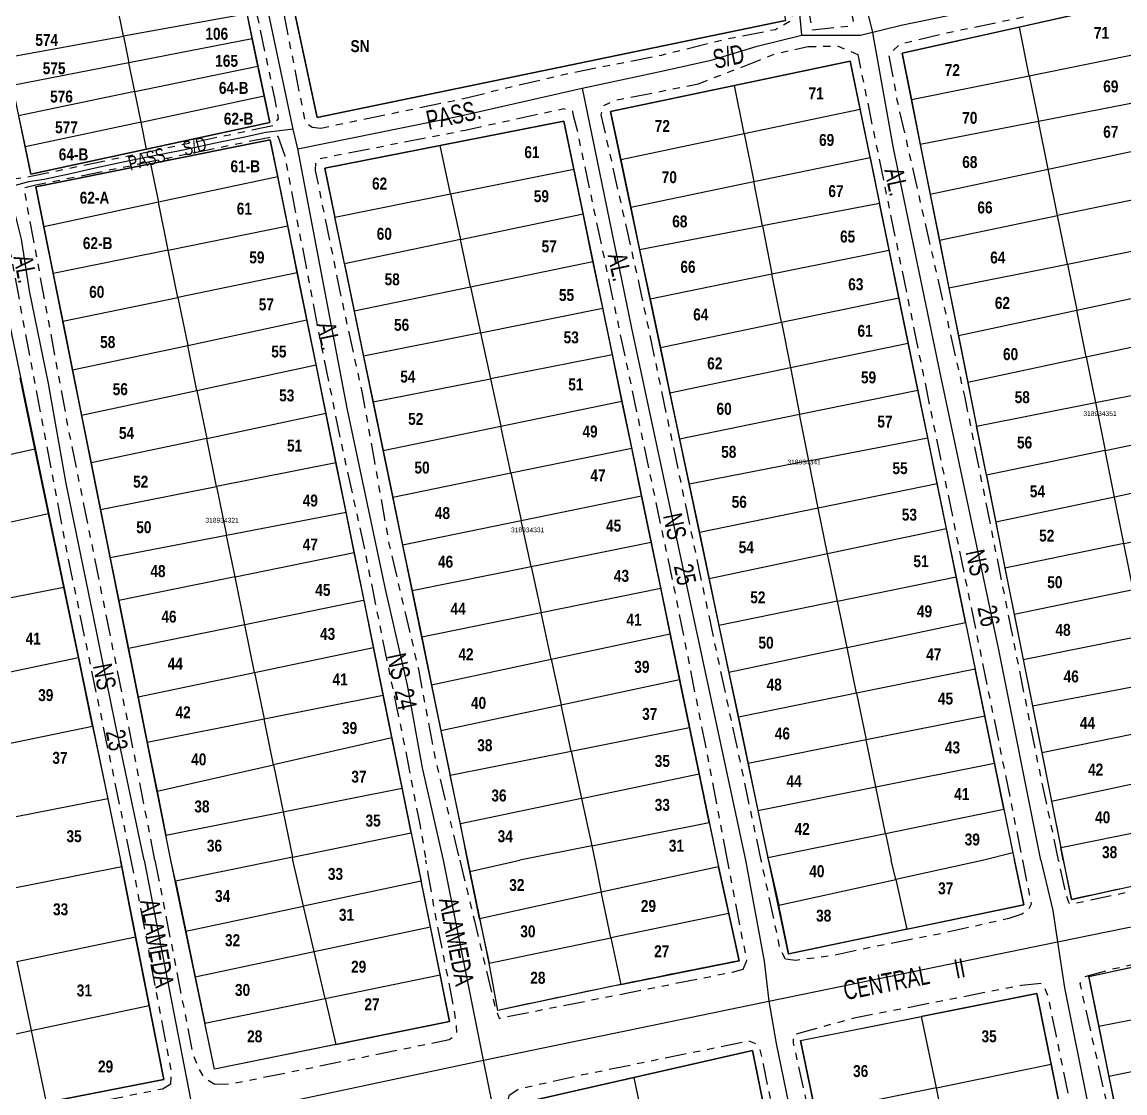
# Model space of a CAD drawing. Extents: x 205316 to 208372, y 4848714 to 4853250.
# Drawn here: x 207074.1 to 207305.5, y 4852518.7 to 4852743.4 of the extents above; entities that cross this region are included whole.
import ezdxf
from ezdxf.enums import TextEntityAlignment as Align

# ---------------------------------------------------------------- set-up
doc = ezdxf.new("R2010")
doc.units = 0
doc.header["$LTSCALE"] = 1.5
doc.header["$MEASUREMENT"] = 0
doc.linetypes.add('TRACO_25', pattern=[8, 3, -1, 1, -1, 1, -1])
for name, color, linetype in [('CD-MALHA-LOTES', 40, 'CONTINUOUS'), ('CD_TXT_QUADRA', 7, 'CONTINUOUS'), ('RU-QUADRAS', 6, 'CONTINUOUS'), ('SV-EIXO-RUA-N-PAV', 6, 'CONTINUOUS'), ('SV-RUA-NAO-PAV-S-GUIA-C-GUIA', 7, 'CONTINUOUS'), ('SV-TXT-RUA-N-PAV-S-GUIA-C-GUIA', 7, 'CONTINUOUS'), ('Th_NmrPort', 7, 'CONTINUOUS')]:
    doc.layers.add(name, color=color, linetype=linetype)
doc.styles.add('ARIAL', font='arial.ttf')
doc.styles.add('ROMANS', font='arial.ttf', dxfattribs={"height": 0.2})
doc.styles.get("Standard").update_dxf_attribs({"font": 'swisscbo.ttf'})

msp = doc.modelspace()

# ---------------------------------------------------------------- linework, layer by layer
at = {"layer": 'CD-MALHA-LOTES', "linetype": 'Continuous'}
for p, q in [((207129.76, 4852752.48), (207136, 4852723.32)), ((207095.4, 4852740.4), (207093.92, 4852747.7)), ((207307.66, 4852747.72), (207283.34, 4852742.3)), ((207121.3, 4852745.09), (207095.4, 4852740.4)), ((207122.4, 4852739.86), (207121.3, 4852745.09)), ((207136, 4852723.32), (207234.24, 4852743.66)), ((207283.34, 4852742.3), (207258.73, 4852736.82)), ((207285.4, 4852732.09), (207283.34, 4852742.3)), ((207070.87, 4852735.95), (207095.4, 4852740.4)), ((207095.4, 4852740.4), (207096.54, 4852734.81)), ((207122.4, 4852739.86), (207096.54, 4852734.81)), ((207123.6, 4852734.13), (207122.4, 4852739.86)), ((207258.73, 4852736.82), (207260.67, 4852727.1)), ((207285.4, 4852732.09), (207309.81, 4852737.01)), ((207096.54, 4852734.81), (207072.09, 4852730.03)), ((207097.77, 4852728.77), (207096.54, 4852734.81)), ((207097.77, 4852728.77), (207123.6, 4852734.13)), ((207124.92, 4852727.9), (207123.6, 4852734.13)), ((207247.86, 4852735.13), (207223.6, 4852730.04)), ((207249.92, 4852725.1), (207247.86, 4852735.13)), ((207260.67, 4852727.1), (207285.4, 4852732.09)), ((207285.4, 4852732.09), (207287.33, 4852722.57)), ((207223.6, 4852730.04), (207197.57, 4852724.57)), ((207225.59, 4852719.98), (207223.6, 4852730.04)), ((207097.77, 4852728.77), (207073.39, 4852723.71)), ((207099.07, 4852722.37), (207097.77, 4852728.77)), ((207099.07, 4852722.37), (207124.92, 4852727.9)), ((207126.1, 4852722.26), (207124.92, 4852727.9)), ((207260.67, 4852727.1), (207262.54, 4852717.72)), ((207287.33, 4852722.57), (207311.76, 4852727.35)), ((207197.57, 4852724.57), (207199.69, 4852714.53)), ((207225.59, 4852719.98), (207249.92, 4852725.1)), ((207252.01, 4852714.92), (207249.92, 4852725.1)), ((207073.39, 4852723.71), (207074.74, 4852717.17)), ((207099.07, 4852722.37), (207074.74, 4852717.17)), ((207100.23, 4852716.69), (207099.07, 4852722.37)), ((207100.23, 4852716.69), (207126.1, 4852722.26)), ((207187.78, 4852722.55), (207161.79, 4852717.45)), ((207189.87, 4852712.47), (207187.78, 4852722.55)), ((207262.54, 4852717.72), (207287.33, 4852722.57)), ((207289.37, 4852712.48), (207287.33, 4852722.57)), ((207199.69, 4852714.53), (207225.59, 4852719.98)), ((207225.59, 4852719.98), (207227.59, 4852709.87)), ((207126.17, 4852718.64), (207101.05, 4852713.62)), ((207127.75, 4852710.89), (207126.17, 4852718.64)), ((207161.79, 4852717.45), (207137.59, 4852712.71)), ((207163.99, 4852707.3), (207161.79, 4852717.45)), ((207262.54, 4852717.72), (207264.64, 4852707.23)), ((207289.37, 4852712.48), (207313.71, 4852717.66)), ((207074.74, 4852717.17), (207075.92, 4852711.46)), ((207075.92, 4852711.46), (207100.23, 4852716.69)), ((207101.05, 4852713.62), (207076.96, 4852708.81)), ((207101.05, 4852713.62), (207102.7, 4852705.55)), ((207199.69, 4852714.53), (207201.79, 4852704.54)), ((207227.59, 4852709.87), (207252.01, 4852714.92)), ((207252.01, 4852714.92), (207253.99, 4852705.28)), ((207127.75, 4852710.89), (207102.7, 4852705.55)), ((207129.85, 4852700.57), (207127.75, 4852710.89)), ((207137.59, 4852712.71), (207139.71, 4852702.44)), ((207163.99, 4852707.3), (207189.87, 4852712.47)), ((207191.81, 4852703.11), (207189.87, 4852712.47)), ((207264.64, 4852707.23), (207289.37, 4852712.48)), ((207291.34, 4852702.75), (207289.37, 4852712.48)), ((207076.96, 4852708.81), (207078.65, 4852700.42)), ((207201.79, 4852704.54), (207227.59, 4852709.87)), ((207229.42, 4852700.57), (207227.59, 4852709.87)), ((207139.71, 4852702.44), (207163.99, 4852707.3)), ((207163.99, 4852707.3), (207166.06, 4852697.72)), ((207264.64, 4852707.23), (207266.56, 4852697.61)), ((207315.69, 4852707.8), (207291.34, 4852702.75)), ((207102.7, 4852705.55), (207078.65, 4852700.42)), ((207104.76, 4852695.5), (207102.7, 4852705.55)), ((207201.79, 4852704.54), (207203.67, 4852695.63)), ((207253.99, 4852705.28), (207229.42, 4852700.57)), ((207255.99, 4852695.51), (207253.99, 4852705.28)), ((207141.75, 4852692.62), (207139.71, 4852702.44)), ((207166.06, 4852697.72), (207191.81, 4852703.11)), ((207193.88, 4852693.1), (207191.81, 4852703.11)), ((207266.56, 4852697.61), (207291.34, 4852702.75)), ((207293.4, 4852692.57), (207291.34, 4852702.75)), ((207078.65, 4852700.42), (207080.61, 4852690.63)), ((207104.76, 4852695.5), (207129.85, 4852700.57)), ((207131.85, 4852690.73), (207129.85, 4852700.57)), ((207203.67, 4852695.63), (207229.42, 4852700.57)), ((207229.42, 4852700.57), (207231.41, 4852690.5)), ((207166.06, 4852697.72), (207141.75, 4852692.62)), ((207168.21, 4852687.79), (207166.06, 4852697.72)), ((207266.56, 4852697.61), (207268.56, 4852687.59)), ((207293.4, 4852692.57), (207317.77, 4852697.46)), ((207104.76, 4852695.5), (207080.61, 4852690.63)), ((207106.79, 4852685.56), (207104.76, 4852695.5)), ((207203.67, 4852695.63), (207205.85, 4852685.28)), ((207231.41, 4852690.5), (207255.99, 4852695.51)), ((207258.05, 4852685.51), (207255.99, 4852695.51)), ((207141.75, 4852692.62), (207143.79, 4852682.74)), ((207168.21, 4852687.79), (207193.88, 4852693.1)), ((207195.91, 4852683.34), (207193.88, 4852693.1)), ((207268.56, 4852687.59), (207293.4, 4852692.57)), ((207293.4, 4852692.57), (207295.35, 4852682.9)), ((207080.61, 4852690.63), (207082.63, 4852680.58)), ((207131.85, 4852690.73), (207106.79, 4852685.56)), ((207133.86, 4852680.85), (207131.85, 4852690.73)), ((207205.85, 4852685.28), (207231.41, 4852690.5)), ((207233.42, 4852680.37), (207231.41, 4852690.5)), ((207143.79, 4852682.74), (207168.21, 4852687.79)), ((207168.21, 4852687.79), (207170.3, 4852678.17)), ((207268.56, 4852687.59), (207270.55, 4852677.62)), ((207295.35, 4852682.9), (207319.66, 4852688.08)), ((207082.63, 4852680.58), (207106.79, 4852685.56)), ((207106.79, 4852685.56), (207108.85, 4852675.51)), ((207205.85, 4852685.28), (207208.01, 4852675.08)), ((207233.42, 4852680.37), (207258.05, 4852685.51)), ((207260, 4852676), (207258.05, 4852685.51)), ((207143.79, 4852682.74), (207145.76, 4852673.22)), ((207170.3, 4852678.17), (207195.91, 4852683.34)), ((207197.94, 4852673.51), (207195.91, 4852683.34)), ((207270.55, 4852677.62), (207295.35, 4852682.9)), ((207297.34, 4852673.1), (207295.35, 4852682.9)), ((207082.63, 4852680.58), (207084.69, 4852670.36)), ((207108.85, 4852675.51), (207133.86, 4852680.85)), ((207135.78, 4852671.41), (207133.86, 4852680.85)), ((207208.01, 4852675.08), (207233.42, 4852680.37)), ((207233.42, 4852680.37), (207235.3, 4852670.85)), ((207170.3, 4852678.17), (207145.76, 4852673.22)), ((207170.3, 4852678.17), (207172.39, 4852668.51)), ((207297.34, 4852673.1), (207321.63, 4852678.31)), ((207235.3, 4852670.85), (207260, 4852676)), ((207262.02, 4852666.15), (207260, 4852676)), ((207270.55, 4852677.62), (207272.52, 4852667.78)), ((207084.69, 4852670.36), (207108.85, 4852675.51)), ((207110.78, 4852666.07), (207108.85, 4852675.51)), ((207197.94, 4852673.51), (207172.39, 4852668.51)), ((207199.96, 4852663.81), (207197.94, 4852673.51)), ((207208.01, 4852675.08), (207210.01, 4852665.57)), ((207110.78, 4852666.07), (207135.78, 4852671.41)), ((207137.83, 4852661.32), (207135.78, 4852671.41)), ((207145.76, 4852673.22), (207147.73, 4852663.69)), ((207272.52, 4852667.78), (207297.34, 4852673.1)), ((207297.34, 4852673.1), (207299.27, 4852663.53)), ((207084.69, 4852670.36), (207086.59, 4852660.89)), ((207210.01, 4852665.57), (207235.3, 4852670.85)), ((207235.3, 4852670.85), (207237.23, 4852661.06)), ((207076.82, 4852653.79), (207073.71, 4852668.74)), ((207147.73, 4852663.69), (207172.39, 4852668.51)), ((207172.39, 4852668.51), (207174.54, 4852658.56)), ((207272.52, 4852667.78), (207274.35, 4852658.58)), ((207299.27, 4852663.53), (207323.63, 4852668.37)), ((207086.59, 4852660.89), (207110.78, 4852666.07)), ((207110.78, 4852666.07), (207112.84, 4852656)), ((207210.01, 4852665.57), (207212.05, 4852655.88)), ((207237.23, 4852661.06), (207262.02, 4852666.15)), ((207264.09, 4852656.1), (207262.02, 4852666.15)), ((207147.73, 4852663.69), (207149.85, 4852653.45)), ((207174.54, 4852658.56), (207199.96, 4852663.81)), ((207202, 4852653.97), (207199.96, 4852663.81)), ((207274.35, 4852658.58), (207299.27, 4852663.53)), ((207299.27, 4852663.53), (207301.31, 4852653.45)), ((207086.59, 4852660.89), (207088.6, 4852650.85)), ((207112.84, 4852656), (207137.83, 4852661.32)), ((207139.95, 4852650.9), (207137.83, 4852661.32)), ((207212.05, 4852655.88), (207237.23, 4852661.06)), ((207239.17, 4852651.27), (207237.23, 4852661.06)), ((207149.85, 4852653.45), (207174.54, 4852658.56)), ((207176.66, 4852648.77), (207174.54, 4852658.56)), ((207276.41, 4852648.27), (207274.35, 4852658.58)), ((207301.31, 4852653.45), (207325.61, 4852658.51)), ((207112.84, 4852656), (207088.6, 4852650.85)), ((207114.9, 4852645.93), (207112.84, 4852656)), ((207212.05, 4852655.88), (207214.05, 4852646.4)), ((207239.17, 4852651.27), (207264.09, 4852656.1)), ((207266.07, 4852646.46), (207264.09, 4852656.1)), ((207052.89, 4852648.62), (207076.82, 4852653.79)), ((207079.65, 4852640.18), (207076.82, 4852653.79)), ((207149.85, 4852653.45), (207151.87, 4852643.67)), ((207176.66, 4852648.77), (207202, 4852653.97)), ((207204.08, 4852643.93), (207202, 4852653.97)), ((207301.31, 4852653.45), (207276.41, 4852648.27)), ((207303.29, 4852643.69), (207301.31, 4852653.45)), ((207088.6, 4852650.85), (207090.56, 4852641.1)), ((207139.95, 4852650.9), (207114.9, 4852645.93)), ((207142.08, 4852640.48), (207139.95, 4852650.9)), ((207239.17, 4852651.27), (207214.05, 4852646.4)), ((207241.12, 4852641.36), (207239.17, 4852651.27)), ((207151.87, 4852643.67), (207176.66, 4852648.77)), ((207176.66, 4852648.77), (207178.83, 4852638.75)), ((207276.41, 4852648.27), (207278.38, 4852638.41)), ((207327.56, 4852648.83), (207303.29, 4852643.69)), ((207090.56, 4852641.1), (207114.9, 4852645.93)), ((207114.9, 4852645.93), (207117, 4852635.64)), ((207214.05, 4852646.4), (207216.19, 4852636.28)), ((207266.07, 4852646.46), (207241.12, 4852641.36)), ((207268.01, 4852637), (207266.07, 4852646.46)), ((207151.87, 4852643.67), (207153.94, 4852633.64)), ((207178.83, 4852638.75), (207204.08, 4852643.93)), ((207206.09, 4852634.23), (207204.08, 4852643.93)), ((207303.29, 4852643.69), (207278.38, 4852638.41)), ((207305.26, 4852633.93), (207303.29, 4852643.69)), ((207090.56, 4852641.1), (207092.61, 4852630.94)), ((207241.12, 4852641.36), (207216.19, 4852636.28)), ((207243.11, 4852631.77), (207241.12, 4852641.36)), ((207079.65, 4852640.18), (207055.55, 4852634.88)), ((207082.86, 4852624.73), (207079.65, 4852640.18)), ((207142.08, 4852640.48), (207117, 4852635.64)), ((207143.78, 4852632.08), (207142.08, 4852640.48)), ((207153.94, 4852633.64), (207178.83, 4852638.75)), ((207180.91, 4852629.13), (207178.83, 4852638.75)), ((207305.26, 4852633.93), (207329.54, 4852638.97)), ((207268.01, 4852637), (207243.11, 4852631.77)), ((207270.07, 4852626.94), (207268.01, 4852637)), ((207278.38, 4852638.41), (207280.31, 4852628.76)), ((207117, 4852635.64), (207092.61, 4852630.94)), ((207118.78, 4852626.96), (207117, 4852635.64)), ((207180.91, 4852629.13), (207206.09, 4852634.23)), ((207208.08, 4852624.6), (207206.09, 4852634.23)), ((207216.19, 4852636.28), (207218.24, 4852626.55)), ((207118.78, 4852626.96), (207143.78, 4852632.08)), ((207145.84, 4852621.97), (207143.78, 4852632.08)), ((207153.94, 4852633.64), (207155.92, 4852624.07)), ((207243.11, 4852631.77), (207218.24, 4852626.55)), ((207245.17, 4852621.82), (207243.11, 4852631.77)), ((207305.26, 4852633.93), (207280.31, 4852628.76)), ((207307.21, 4852624.32), (207305.26, 4852633.93)), ((207092.61, 4852630.94), (207094.41, 4852621.97)), ((207155.92, 4852624.07), (207180.91, 4852629.13)), ((207180.91, 4852629.13), (207183.01, 4852619.47)), ((207280.31, 4852628.76), (207282.23, 4852619.13)), ((207118.78, 4852626.96), (207094.41, 4852621.97)), ((207120.84, 4852616.87), (207118.78, 4852626.96)), ((207218.24, 4852626.55), (207220.31, 4852616.71)), ((207245.17, 4852621.82), (207270.07, 4852626.94)), ((207272.03, 4852617.4), (207270.07, 4852626.94)), ((207082.86, 4852624.73), (207058.45, 4852619.93)), ((207085.92, 4852609.99), (207082.86, 4852624.73)), ((207155.92, 4852624.07), (207157.94, 4852614.34)), ((207183.01, 4852619.47), (207208.08, 4852624.6)), ((207210.07, 4852615.01), (207208.08, 4852624.6)), ((207282.23, 4852619.13), (207307.21, 4852624.32)), ((207094.41, 4852621.97), (207096.43, 4852611.88)), ((207145.75, 4852621.95), (207120.84, 4852616.87)), ((207145.75, 4852621.95), (207145.84, 4852621.97)), ((207147.84, 4852612.13), (207145.84, 4852621.97)), ((207245.17, 4852621.82), (207220.31, 4852616.71)), ((207247.18, 4852612.13), (207245.17, 4852621.82)), ((207157.94, 4852614.34), (207183.01, 4852619.47)), ((207185.13, 4852609.67), (207183.01, 4852619.47)), ((207282.23, 4852619.13), (207284.14, 4852609.59)), ((207120.84, 4852616.87), (207096.43, 4852611.88)), ((207122.88, 4852606.89), (207120.84, 4852616.87)), ((207220.31, 4852616.71), (207222.39, 4852606.87)), ((207247.18, 4852612.13), (207272.03, 4852617.4)), ((207272.03, 4852617.4), (207274.05, 4852607.56)), ((207157.94, 4852614.34), (207160.01, 4852604.3)), ((207185.13, 4852609.67), (207210.07, 4852615.01)), ((207212.05, 4852605.44), (207210.07, 4852615.01)), ((207284.14, 4852609.59), (207309.17, 4852614.63)), ((207096.43, 4852611.88), (207098.47, 4852601.77)), ((207122.88, 4852606.89), (207147.84, 4852612.13)), ((207149.88, 4852602.12), (207147.84, 4852612.13)), ((207247.18, 4852612.13), (207222.39, 4852606.87)), ((207249.17, 4852602.51), (207247.18, 4852612.13)), ((207061.36, 4852604.91), (207085.92, 4852609.99)), ((207088.91, 4852595.64), (207085.92, 4852609.99)), ((207160.01, 4852604.3), (207185.13, 4852609.67)), ((207185.13, 4852609.67), (207187.19, 4852600.12)), ((207284.14, 4852609.59), (207286.07, 4852599.91)), ((207098.47, 4852601.77), (207122.88, 4852606.89)), ((207122.88, 4852606.89), (207124.88, 4852597.12)), ((207222.39, 4852606.87), (207224.37, 4852597.47)), ((207274.05, 4852607.56), (207249.17, 4852602.51)), ((207276.08, 4852597.68), (207274.05, 4852607.56)), ((207160.01, 4852604.3), (207161.99, 4852594.73)), ((207187.19, 4852600.12), (207212.05, 4852605.44)), ((207214.16, 4852595.31), (207212.05, 4852605.44)), ((207286.07, 4852599.91), (207311.18, 4852604.69)), ((207098.47, 4852601.77), (207100.38, 4852592.23)), ((207124.88, 4852597.12), (207149.88, 4852602.12)), ((207151.7, 4852593.19), (207149.88, 4852602.12)), ((207249.17, 4852602.51), (207224.37, 4852597.47)), ((207249.17, 4852602.51), (207251.2, 4852592.72)), ((207161.99, 4852594.73), (207187.19, 4852600.12)), ((207189.28, 4852590.38), (207187.19, 4852600.12)), ((207286.07, 4852599.91), (207288.04, 4852590.06)), ((207100.38, 4852592.23), (207124.88, 4852597.12)), ((207126.84, 4852587.52), (207124.88, 4852597.12)), ((207224.37, 4852597.47), (207226.41, 4852587.78)), ((207276.08, 4852597.68), (207251.2, 4852592.72)), ((207278.1, 4852587.85), (207276.08, 4852597.68)), ((207064.15, 4852590.53), (207088.91, 4852595.64)), ((207088.91, 4852595.64), (207092.09, 4852580.37)), ((207189.28, 4852590.38), (207214.16, 4852595.31)), ((207216.16, 4852585.62), (207214.16, 4852595.31)), ((207288.04, 4852590.06), (207313.1, 4852595.18)), ((207151.7, 4852593.19), (207126.84, 4852587.52)), ((207153.85, 4852582.61), (207151.7, 4852593.19)), ((207161.99, 4852594.73), (207163.93, 4852585.34)), ((207251.2, 4852592.72), (207226.41, 4852587.78)), ((207253.24, 4852582.89), (207251.2, 4852592.72)), ((207100.38, 4852592.23), (207102.45, 4852581.95)), ((207163.93, 4852585.34), (207189.28, 4852590.38)), ((207189.28, 4852590.38), (207191.45, 4852580.46)), ((207253.24, 4852582.89), (207278.1, 4852587.85)), ((207280.09, 4852578.19), (207278.1, 4852587.85)), ((207288.04, 4852590.06), (207290.07, 4852579.88)), ((207102.45, 4852581.95), (207126.84, 4852587.52)), ((207126.84, 4852587.52), (207128.87, 4852577.64)), ((207191.45, 4852580.46), (207216.16, 4852585.62)), ((207218.28, 4852575.41), (207216.16, 4852585.62)), ((207226.41, 4852587.78), (207228.49, 4852577.95)), ((207166.1, 4852575.15), (207163.93, 4852585.34)), ((207290.07, 4852579.88), (207315.12, 4852585.21)), ((207102.45, 4852581.95), (207104.3, 4852572.75)), ((207128.87, 4852577.64), (207153.85, 4852582.61)), ((207155.76, 4852573.25), (207153.85, 4852582.61)), ((207228.49, 4852577.95), (207253.24, 4852582.89)), ((207255.26, 4852573.11), (207253.24, 4852582.89)), ((207092.09, 4852580.37), (207067.07, 4852575.45)), ((207092.09, 4852580.37), (207094.76, 4852567.51)), ((207191.45, 4852580.46), (207166.1, 4852575.15)), ((207191.45, 4852580.46), (207193.61, 4852570.5)), ((207290.07, 4852579.88), (207292.02, 4852570.13)), ((207104.3, 4852572.75), (207128.87, 4852577.64)), ((207128.87, 4852577.64), (207130.81, 4852568.12)), ((207228.49, 4852577.95), (207230.57, 4852568.07)), ((207255.26, 4852573.11), (207280.09, 4852578.19)), ((207280.09, 4852578.19), (207281.93, 4852569.01)), ((207167.55, 4852567.47), (207166.1, 4852575.15)), ((207193.61, 4852570.5), (207218.28, 4852575.41)), ((207218.28, 4852575.41), (207219.93, 4852567.45)), ((207292.02, 4852570.13), (207317.13, 4852575.28)), ((207105.35, 4852567.5), (207104.3, 4852572.75)), ((207130.81, 4852568.12), (207155.76, 4852573.25)), ((207155.76, 4852573.25), (207156.93, 4852567.5)), ((207230.57, 4852568.07), (207255.26, 4852573.11)), ((207255.26, 4852573.11), (207256.43, 4852567.5)), ((207193.61, 4852570.5), (207178.56, 4852567.5)), ((207193.61, 4852570.5), (207194.26, 4852567.5)), ((207292.54, 4852567.5), (207292.02, 4852570.13)), ((207095.04, 4852566.1), (207094.76, 4852567.51)), ((207106.27, 4852563.08), (207105.35, 4852567.5)), ((207127.82, 4852567.5), (207106.27, 4852563.08)), ((207130.81, 4852568.12), (207127.82, 4852567.5)), ((207130.91, 4852567.53), (207130.81, 4852568.12)), ((207133.17, 4852557.85), (207130.91, 4852567.53)), ((207156.93, 4852567.5), (207157.82, 4852563.1)), ((207168.05, 4852565.13), (207167.55, 4852567.47)), ((207168.05, 4852565.13), (207178.56, 4852567.5)), ((207194.26, 4852567.5), (207195.59, 4852560.75)), ((207219.93, 4852567.45), (207220.23, 4852566.09)), ((207230.69, 4852567.5), (207230.57, 4852568.07)), ((207230.69, 4852567.5), (207232.84, 4852558.09)), ((207257.39, 4852563.45), (207256.43, 4852567.5)), ((207275.89, 4852567.5), (207257.39, 4852563.45)), ((207281.93, 4852569.01), (207275.89, 4852567.5)), ((207281.93, 4852569.01), (207282.28, 4852567.5)), ((207284.28, 4852558.14), (207282.28, 4852567.5)), ((207292.54, 4852567.5), (207294.27, 4852559.26)), ((207095.04, 4852566.1), (207070.03, 4852561.11)), ((207097.92, 4852551.43), (207095.04, 4852566.1)), ((207170.06, 4852555.21), (207168.05, 4852565.13)), ((207220.23, 4852566.09), (207195.59, 4852560.75)), ((207222.36, 4852556.33), (207220.23, 4852566.09)), ((207294.27, 4852559.26), (207319.28, 4852564.77)), ((207106.27, 4852563.08), (207108.46, 4852552.57)), ((207157.82, 4852563.1), (207133.17, 4852557.85)), ((207159.76, 4852553.51), (207157.82, 4852563.1)), ((207232.84, 4852558.09), (207257.39, 4852563.45)), ((207257.39, 4852563.45), (207259.74, 4852553)), ((207195.59, 4852560.75), (207170.06, 4852555.21)), ((207195.63, 4852560.54), (207195.59, 4852560.75)), ((207197.64, 4852551.18), (207195.63, 4852560.54)), ((207108.46, 4852552.57), (207133.17, 4852557.85)), ((207135.39, 4852548.32), (207133.17, 4852557.85)), ((207234.94, 4852547.81), (207232.84, 4852558.09)), ((207259.74, 4852553), (207284.28, 4852558.14)), ((207222.36, 4852556.33), (207197.64, 4852551.18)), ((207224.53, 4852546.39), (207222.36, 4852556.33)), ((207135.39, 4852548.32), (207159.76, 4852553.51)), ((207161.8, 4852543.42), (207159.76, 4852553.51)), ((207170.06, 4852555.21), (207172.07, 4852545.86)), ((207072.98, 4852546.25), (207097.92, 4852551.43)), ((207100.76, 4852536.99), (207097.92, 4852551.43)), ((207108.46, 4852552.57), (207110.45, 4852543)), ((207172.07, 4852545.86), (207197.64, 4852551.18)), ((207197.64, 4852551.18), (207199.72, 4852541.4)), ((207259.74, 4852553), (207234.94, 4852547.81)), ((207072.98, 4852546.25), (207076.01, 4852531.73)), ((207110.45, 4852543), (207135.39, 4852548.32)), ((207137.69, 4852538.46), (207135.39, 4852548.32)), ((207199.72, 4852541.4), (207224.53, 4852546.39)), ((207322.4, 4852548.36), (207297.89, 4852543.04)), ((207173.94, 4852535.98), (207172.07, 4852545.86)), ((207110.45, 4852543), (207112.48, 4852533.27)), ((207137.69, 4852538.46), (207161.8, 4852543.42)), ((207163.77, 4852533.65), (207161.8, 4852543.42)), ((207297.89, 4852543.04), (207300.01, 4852532.58)), ((207199.72, 4852541.4), (207173.94, 4852535.98)), ((207286.99, 4852539.55), (207262.81, 4852534.71)), ((207290.01, 4852524.66), (207286.99, 4852539.55)), ((207076.01, 4852531.73), (207100.76, 4852536.99)), ((207103.82, 4852521.45), (207100.76, 4852536.99)), ((207112.48, 4852533.27), (207137.69, 4852538.46)), ((207137.69, 4852538.46), (207139.93, 4852528.81)), ((207324.56, 4852537.52), (207300.01, 4852532.58)), ((207237.42, 4852529.64), (207262.81, 4852534.71)), ((207265.92, 4852519.72), (207262.81, 4852534.71)), ((207114.48, 4852523.64), (207112.48, 4852533.27)), ((207139.93, 4852528.81), (207163.77, 4852533.65)), ((207300.01, 4852532.58), (207302.13, 4852522.08)), ((207051.79, 4852526.59), (207076.01, 4852531.73)), ((207076.01, 4852531.73), (207079.15, 4852516.62)), ((207139.93, 4852528.81), (207114.48, 4852523.64)), ((207237.42, 4852529.64), (207240.56, 4852514.53)), ((207227.37, 4852527.56), (207202.44, 4852521.91)), ((207230.31, 4852513.03), (207227.37, 4852527.56)), ((207326.61, 4852527.22), (207302.13, 4852522.08)), ((207265.92, 4852519.72), (207290.01, 4852524.66)), ((207291.88, 4852515.38), (207290.01, 4852524.66)), ((207079.15, 4852516.62), (207103.82, 4852521.45)), ((207202.44, 4852521.91), (207178.44, 4852516.47)), ((207202.44, 4852521.91), (207205.5, 4852507.18)), ((207302.13, 4852522.08), (207304.09, 4852512.43)), ((207265.92, 4852519.72), (207240.56, 4852514.53)), ((207267.93, 4852510.05), (207265.92, 4852519.72))]:
    msp.add_line(p, q, dxfattribs=at)
at = {"layer": 'RU-QUADRAS', "linetype": 'Continuous'}
for points in [[(207031.26, 4852928.14), (207080.58, 4852938.48), (207126.1, 4852722.26), (207075.92, 4852711.46)], [(207129.76, 4852752.48), (207228.78, 4852772.68), (207234.24, 4852743.66), (207136, 4852723.32)], [(207197.57, 4852724.57), (207247.86, 4852735.13), (207281.93, 4852569.01), (207284.28, 4852558.14), (207234.92, 4852547.8)], [(207076.96, 4852708.81), (207126.17, 4852718.64), (207163.77, 4852533.65), (207114.48, 4852523.64), (207105.35, 4852567.5)], [(207018.18, 4852689.65), (207067.31, 4852699.53), (207094.76, 4852567.51), (207103.82, 4852521.45), (207054.78, 4852511.86), (207045.77, 4852556.26), (207043.72, 4852567.4)], [(207297.88, 4852543.07), (207347.72, 4852553.82), (207382.46, 4852375.52), (207334.21, 4852363.51)], [(207237.42, 4852529.64), (207286.99, 4852539.55), (207331.25, 4852320.8), (207283.07, 4852309.84)]]:
    msp.add_lwpolyline(points, close=True, dxfattribs=at)
for points in [[(207258.73, 4852736.82), (207307.66, 4852747.72), (207343.34, 4852570.41, -0.006704), (207294.27, 4852559.26)], [(207137.59, 4852712.71), (207187.78, 4852722.55), (207219.93, 4852567.45), (207224.53, 4852546.39, 0.004215), (207173.94, 4852535.98), (207172.07, 4852545.86)], [(207178.44, 4852516.47), (207227.37, 4852527.56), (207275.82, 4852287.93), (207251.76, 4852281.73), (207249.21, 4852294.22), (207225.13, 4852289.19, -0.012393), (207220.93, 4852312.23)]]:
    msp.add_lwpolyline(points, format="xyb", close=True, dxfattribs=at)
at = {"layer": 'SV-EIXO-RUA-N-PAV', "flags": 128}
for points in [[(207287.83, 4852567.5), (207278.95, 4852611.97), (207266.79, 4852669.42), (207256.95, 4852716.92), (207252.55, 4852741.51), (207248.41, 4852757.68), (207244.01, 4852777.35), (207242.46, 4852786.93), (207236.51, 4852817.47), (207227.45, 4852864.19), (207222.27, 4852886.96), (207213.21, 4852933.16), (207208.04, 4852956.97), (207204.93, 4852972.37)], [(207162.52, 4852567.51), (207158.08, 4852586.86), (207154.98, 4852604.2), (207150.32, 4852624.39), (207142.29, 4852662.31), (207131.94, 4852716.79), (207130.95, 4852720.87), (207123.4, 4852756.65), (207120.3, 4852770.49), (207114.34, 4852802.85), (207105.28, 4852846.72), (207096.74, 4852888.13), (207084.9, 4852947.63)], [(207237.67, 4852740.6), (207237.15, 4852746.55), (207236.12, 4852754.06), (207233.79, 4852766.22), (207229.84, 4852779.87)], [(207131.94, 4852716.79), (207165.43, 4852723.53), (207191.6, 4852729.47), (207207.6, 4852732.94), (207218.67, 4852735.35), (207228.32, 4852738.33), (207237.67, 4852740.6), (207250.02, 4852740.6), (207258.55, 4852742.73), (207287.41, 4852748.73), (207311.31, 4852753.66), (207319.65, 4852754.75), (207332.57, 4852757.49), (207345.43, 4852760.33), (207356.39, 4852762.48), (207364.9, 4852764.24), (207371.35, 4852765.59), (207379.42, 4852767.32), (207411.55, 4852773.9), (207431.08, 4852778.58)], [(207191.6, 4852729.47), (207201.95, 4852679.13), (207212.31, 4852630.73), (207225.84, 4852567.51)], [(207130.95, 4852720.87), (207125.25, 4852720.18), (207120.52, 4852719.13), (207115.66, 4852718.16), (207107.87, 4852716.49), (207100.44, 4852715.03), (207094.6, 4852713.81), (207088.78, 4852712.53), (207084.24, 4852711.48), (207078.76, 4852710.32), (207075.45, 4852709.82), (207072.18, 4852708.92), (207069.75, 4852707.87)], [(207099.69, 4852567.51), (207093.67, 4852596.25), (207089.1, 4852618.62), (207083.39, 4852646.55), (207079.65, 4852667.54), (207075.67, 4852686.95), (207073.97, 4852697.81), (207072.21, 4852704.83)], [(206955.59, 4852480.65), (206991.75, 4852488), (207051.94, 4852500.25), (207110.32, 4852512.63), (207170.92, 4852525.56), (207230.8, 4852537.9), (207291.34, 4852550.34), (207351.31, 4852562.62), (207378.58, 4852567.49)], [(207099.69, 4852567.51), (207110.32, 4852512.63)], [(207289.34, 4852205.03), (207274.49, 4852217.97), (207269.3, 4852221.29), (207228.83, 4852260.51), (207224.06, 4852267.57), (207222.31, 4852274.48), (207200.31, 4852386.17), (207172.86, 4852515.85), (207170.92, 4852525.56), (207162.53, 4852567.51)], [(207225.84, 4852567.51), (207229.8, 4852546.28), (207230.8, 4852537.9), (207232.3, 4852529), (207278.62, 4852303.87), (207279.45, 4852294.72)], [(207287.83, 4852567.5), (207290.34, 4852556.94), (207291.34, 4852550.34), (207292.8, 4852540.71), (207336.9, 4852320.69), (207337.02, 4852316.3)]]:
    msp.add_lwpolyline(points, dxfattribs=at)
at = {"layer": 'SV-RUA-NAO-PAV-S-GUIA-C-GUIA', "linetype": 'TRACO_25', "flags": 128}
for points in [[(207081.63, 4852940.22), (207083.66, 4852939.2), (207084.41, 4852937.34), (207093.26, 4852888.46), (207097.7, 4852869.9), (207102.86, 4852846.45), (207108.3, 4852821.77), (207113.42, 4852793.03), (207121.04, 4852755.99), (207127.06, 4852727.42), (207127.82, 4852723.1), (207126.71, 4852721.57)], [(207126.71, 4852721.57), (207075.97, 4852710.93), (207071.52, 4852710.31), (207070.61, 4852714.47), (207064.4, 4852750.01), (207060.21, 4852774.67), (207051.96, 4852814.45), (207046.85, 4852842.61), (207041.13, 4852869.68), (207036.95, 4852887.13), (207032.97, 4852908.88), (207029.99, 4852928.14), (207032.26, 4852930.23)], [(207233.97, 4852778.3), (207239.52, 4852779.3), (207241.17, 4852778.85), (207248.48, 4852743.57), (207247.53, 4852742.47), (207239.93, 4852741.67), (207233.47, 4852777.8)], [(207291.57, 4852567.5), (207288.05, 4852583.96), (207271.94, 4852664.61), (207257.78, 4852726.71), (207255.98, 4852736.57), (207258.33, 4852738.77), (207267.63, 4852741.01), (207292.03, 4852746.06), (207305.89, 4852749), (207308.14, 4852749.05), (207309.22, 4852748.18), (207319.14, 4852700.62), (207336.8, 4852613.31), (207345.76, 4852571.73), (207346.16, 4852570.13), (207344.41, 4852568.83), (207340.36, 4852568.03), (207337.83, 4852567.5)], [(207229.18, 4852567.5), (207217.29, 4852623.21), (207203.58, 4852688.46), (207195.62, 4852723.88), (207196.12, 4852725.88), (207198.57, 4852726.98), (207206.38, 4852728.48), (207216.03, 4852730.43), (207224.73, 4852733.78), (207231.93, 4852736.68), (207238.98, 4852738.22), (207245.13, 4852738.37), (207249.43, 4852736.52), (207263.14, 4852669.47), (207279.4, 4852590.32), (207283.97, 4852567.5)], [(207222.11, 4852567.5), (207217.45, 4852591.85), (207211.34, 4852622.67), (207190.7, 4852720.16), (207189.8, 4852723.66), (207189.62, 4852724.58), (207187.74, 4852725.12), (207185.6, 4852724.67), (207167.05, 4852720.62), (207151.12, 4852717.51), (207136.2, 4852714.59), (207135.64, 4852713.93), (207135.61, 4852712.2), (207141.3, 4852684.36), (207145.45, 4852665.48), (207147.96, 4852651.49), (207151.08, 4852633.88), (207151.12, 4852633.69), (207157.24, 4852607.61), (207160.84, 4852588.52), (207165.91, 4852567.51)], [(207101.97, 4852567.51), (207096.57, 4852595.21), (207083.83, 4852658.18), (207074.5, 4852708.63), (207077.01, 4852709.18), (207126.46, 4852719.3), (207127.76, 4852719.39)], [(207127.76, 4852719.39), (207129.22, 4852715.31), (207136.2, 4852678.71), (207141.03, 4852655.11), (207145.97, 4852632.56), (207149.43, 4852615.25), (207151.12, 4852607.07), (207154.28, 4852591.83), (207157.59, 4852574.72), (207158.84, 4852567.51)], [(207097.02, 4852567.51), (207083.75, 4852631.25), (207072.69, 4852689.64), (207071.29, 4852697.45)], [(207041.14, 4852567.5), (207042.51, 4852560.93), (207045.2, 4852548.04), (207051.84, 4852515), (207052.48, 4852512.8), (207053.06, 4852511.56), (207055.47, 4852510.28), (207057.05, 4852510.21), (207103.54, 4852519.54), (207105.33, 4852520.55), (207105.45, 4852523.06), (207098.02, 4852562.7), (207097.94, 4852563.08), (207097.02, 4852567.51)], [(207101.97, 4852567.51), (207102.8, 4852563.27), (207109.85, 4852527.19), (207110.94, 4852524.15), (207112.18, 4852521.93), (207114.55, 4852520.5), (207117.95, 4852520.55), (207152.96, 4852527.66), (207163.69, 4852529.84), (207165.3, 4852530.99), (207165.2, 4852533.24), (207164.81, 4852536.08), (207160.73, 4852556.56), (207159.33, 4852564.64), (207158.84, 4852567.5)], [(207165.91, 4852567.51), (207166.72, 4852564.18), (207168.99, 4852554.79), (207173.34, 4852536.63), (207174.19, 4852534.32), (207175.89, 4852534.67), (207223.14, 4852544.01), (207225.37, 4852544.66), (207226.14, 4852546.46), (207223.43, 4852560.64), (207222.12, 4852567.5)], [(207283.97, 4852567.5), (207285.4, 4852560.34), (207285.8, 4852558.24), (207285.04, 4852556.79), (207283.81, 4852556.19), (207281.1, 4852555.24), (207266.85, 4852552.05), (207254.2, 4852549.6), (207244.05, 4852547.45), (207236.45, 4852546.46), (207234.25, 4852546.76), (207233.19, 4852548.71), (207230.74, 4852560.18), (207229.18, 4852567.5)], [(207337.83, 4852567.5), (207295.25, 4852558.44), (207294.2, 4852558.31), (207293.8, 4852558.44), (207293.05, 4852560.59), (207291.57, 4852567.5)], [(207348.33, 4852554.17), (207345.36, 4852554.07), (207342.37, 4852553.4), (207302.5, 4852544.53), (207297.05, 4852543.03), (207296, 4852541.63), (207302.61, 4852512.11), (207330.45, 4852371.78), (207339.96, 4852322.6), (207340.18, 4852319.14), (207339.19, 4852315.87), (207336.73, 4852313.43), (207332.09, 4852311.41), (207314.44, 4852307.95), (207282.8, 4852303.05), (207280.43, 4852301.76), (207279.84, 4852300.49), (207279.96, 4852298.56), (207280.75, 4852293.93), (207281.55, 4852289.24), (207280.99, 4852282.72), (207276.89, 4852279.8), (207274.93, 4852279.44), (207254.39, 4852275.65), (207233.15, 4852272.02), (207229.7, 4852270.54), (207228.24, 4852267.78), (207229.06, 4852263.97), (207236.05, 4852256.3), (207272, 4852222.79), (207287.61, 4852211.73), (207291.16, 4852209.33), (207294.49, 4852208.51), (207297.38, 4852208.73), (207318.41, 4852213.38), (207338.48, 4852218.41), (207352, 4852221.7), (207354.39, 4852215.43)]]:
    msp.add_lwpolyline(points, dxfattribs=at)
for points in [[(207166.73, 4852727.29), (207176.62, 4852729.79), (207189.72, 4852732.79), (207208.22, 4852736.43), (207221.93, 4852739.83), (207232.18, 4852741.83), (207235.83, 4852743.88), (207234.78, 4852752.13), (207232.18, 4852763.84), (207230.82, 4852771.95), (207227.27, 4852775.85), (207222.42, 4852775.15), (207215.77, 4852773.6), (207205.37, 4852771.16), (207187.02, 4852767.46), (207168.99, 4852763.82), (207151.12, 4852759.91), (207129.11, 4852755.08), (207127.81, 4852753.48), (207127.77, 4852751.27), (207133.49, 4852722.38), (207134.98, 4852721.3), (207136.78, 4852721.12), (207151.12, 4852724.08)], [(207333.67, 4852320.81), (207333.99, 4852317.21), (207332.14, 4852314.85), (207326.35, 4852313.48), (207318.65, 4852312.65), (207311.66, 4852311.68), (207306.71, 4852310.52), (207300.87, 4852309.03), (207292.72, 4852306.85), (207289.82, 4852306.32), (207286.81, 4852305.96), (207283.92, 4852305.93), (207281.73, 4852306.31), (207280.22, 4852309.11), (207270.75, 4852358.5), (207247.76, 4852475.73), (207236.48, 4852526.76), (207235.93, 4852529.11), (207235.97, 4852530.87), (207239.57, 4852531.88), (207248.66, 4852534.41), (207283.78, 4852541.3), (207288.18, 4852541.71), (207289.34, 4852538.87), (207291.02, 4852530.57), (207301.54, 4852479.63), (207318.88, 4852393.8), (207329.6, 4852342.11)], [(207274.82, 4852309.04), (207266.24, 4852345.98), (207229.64, 4852524.69), (207228.98, 4852527.69), (207228.08, 4852528.94), (207226.67, 4852529.53), (207191.05, 4852522.29), (207178.16, 4852519.4), (207176.22, 4852518.04), (207175.97, 4852516.84), (207192.03, 4852441.25), (207219.34, 4852307.75), (207221.64, 4852293.71), (207221.94, 4852292.4), (207223.3, 4852286.39), (207224.7, 4852282.42), (207226.59, 4852279.72), (207229.26, 4852278.32), (207233.23, 4852278.56), (207247.55, 4852279.85), (207257.87, 4852280.17), (207264.82, 4852281.16), (207275.4, 4852283.67), (207278.12, 4852284.87), (207278.5, 4852288.07), (207278.51, 4852293.86), (207278.51, 4852293.87), (207277.29, 4852298.9)]]:
    msp.add_lwpolyline(points, close=True, dxfattribs=at)

# ---------------------------------------------------------------- texts
at = {"layer": 'CD_TXT_QUADRA', "color": 7, "linetype": 'Continuous', "style": 'ROMANS'}
for s, p in [('318934351', (207300.24, 4852661.2)), ('318934341', (207238.17, 4852651.03)), ('318934321', (207116.06, 4852638.83)), ('318934331', (207180.17, 4852636.8))]:
    msp.add_text(s, height=1, dxfattribs=at).set_placement(p, align=Align.MIDDLE)
at = {"layer": 'SV-TXT-RUA-N-PAV-S-GUIA-C-GUIA', "style": 'ARIAL', "width": 0.7}
for s, height, rotation, p in [('AL.                                                                                                                                          NS      27', 4, 282, (207303.8, 4852776.38)), ('PASS.                                              S/D', 4, 12, (207159.38, 4852720.73)), ('PASS.    S/D', 3, 15, (207096.84, 4852712.17)), ('AL.                                                                      NS      26', 4, 282, (207254.98, 4852712.32)), ('AL.                                              NS     25', 4, 282, (207196.94, 4852694.43)), ('AL.                                                                           NS        23', 4, 281, (207072.28, 4852694.07)), ('AL.                                                            NS  24', 4, 282, (207135.85, 4852679.95)), ('ALAMEDA', 4, 280, (207098.88, 4852558.92)), ('ALAMEDA', 4, 281, (207161.52, 4852559.25)), ('CENTRAL     II', 4, 11, (207246.84, 4852538.11))]:
    msp.add_text(s, height=height, rotation=rotation, dxfattribs=at).set_placement(p)
at = {"layer": 'Th_NmrPort', "color": 1}
for s, p in [('574', (207076.89, 4852739.61)), ('106', (207112.56, 4852740.9)), ('71', (207298.96, 4852741.09)), ('SN', (207143.02, 4852738.31)), ('165', (207114.63, 4852735.22)), ('575', (207078.44, 4852733.67)), ('72', (207267.67, 4852733.28)), ('576', (207079.99, 4852727.73)), ('64-B', (207115.4, 4852729.54)), ('71', (207239.1, 4852728.39)), ('69', (207300.92, 4852729.86)), ('62-B', (207116.44, 4852723.08)), ('70', (207271.34, 4852723.26)), ('577', (207081.03, 4852721.27)), ('72', (207206.84, 4852721.55)), ('69', (207241.3, 4852718.62)), ('67', (207300.92, 4852720.33)), ('64-B', (207081.8, 4852715.59)), ('61', (207179.48, 4852716.05)), ('68', (207271.34, 4852713.98)), ('61-B', (207117.83, 4852713.09)), ('62', (207147.52, 4852709.47)), ('70', (207208.3, 4852710.81)), ('59', (207181.46, 4852706.83)), ('67', (207243.26, 4852707.88)), ('62-A', (207086.2, 4852706.5)), ('61', (207119.14, 4852704.2)), ('66', (207274.52, 4852704.46)), ('68', (207210.5, 4852701.53)), ('60', (207148.51, 4852698.93)), ('65', (207245.7, 4852698.35)), ('62-B', (207086.86, 4852696.96)), ('57', (207183.1, 4852696.29)), ('59', (207121.78, 4852693.98)), ('64', (207277.21, 4852693.95)), ('66', (207212.21, 4852692)), ('58', (207150.16, 4852689.38)), ('63', (207247.42, 4852688.34)), ('60', (207088.18, 4852686.74)), ('55', (207186.73, 4852686.08)), ('57', (207123.76, 4852684.11)), ('62', (207278.18, 4852684.43)), ('64', (207214.9, 4852681.99)), ('56', (207152.14, 4852679.83)), ('53', (207187.72, 4852677.2)), ('61', (207249.37, 4852678.57)), ('58', (207090.48, 4852676.21)), ('55', (207126.39, 4852674.23)), ('60', (207279.89, 4852673.68)), ('62', (207217.84, 4852671.73)), ('54', (207153.45, 4852668.97)), ('59', (207250.1, 4852668.8)), ('56', (207093.12, 4852666.33)), ('51', (207188.7, 4852667.32)), ('53', (207128.04, 4852665.02)), ('58', (207282.34, 4852664.65)), ('60', (207219.79, 4852662.21)), ('52', (207155.1, 4852660.08)), ('57', (207253.53, 4852659.53)), ('54', (207094.43, 4852657.12)), ('49', (207191.67, 4852657.44)), ('51', (207129.69, 4852654.48)), ('56', (207282.83, 4852655.14)), ('58', (207220.77, 4852653.18)), ('50', (207156.42, 4852649.87)), ('55', (207256.7, 4852649.76)), ('52', (207097.4, 4852646.91)), ('47', (207193.32, 4852648.23)), ('54', (207285.52, 4852644.88)), ('49', (207132.98, 4852642.96)), ('56', (207222.97, 4852642.68)), ('48', (207160.7, 4852640.33)), ('53', (207258.66, 4852640)), ('45', (207196.61, 4852637.69)), ('50', (207098.06, 4852637.36)), ('52', (207287.47, 4852635.6)), ('47', (207132.98, 4852633.74)), ('54', (207224.44, 4852633.16)), ('46', (207161.36, 4852630.12)), ('51', (207261.1, 4852630.23)), ('48', (207101.02, 4852628.15)), ('43', (207198.26, 4852627.16)), ('45', (207135.62, 4852624.2)), ('50', (207289.18, 4852625.83)), ('52', (207226.88, 4852622.65)), ('44', (207164, 4852620.25)), ('49', (207261.84, 4852619.72)), ('46', (207103.33, 4852618.6)), ('41', (207200.89, 4852617.94)), ('43', (207136.61, 4852614.98)), ('48', (207290.9, 4852615.82)), ('41', (207074.86, 4852613.99)), ('50', (207228.59, 4852613.13)), ('42', (207165.64, 4852610.7)), ('47', (207263.79, 4852610.69)), ('44', (207104.65, 4852608.73)), ('39', (207202.54, 4852608.07)), ('41', (207139.24, 4852605.43)), ('46', (207292.61, 4852606.05)), ('48', (207230.3, 4852604.34)), ('39', (207077.49, 4852602.14)), ('40', (207168.28, 4852600.5)), ('45', (207266.24, 4852601.41)), ('42', (207106.3, 4852598.52)), ('37', (207204.19, 4852598.19)), ('44', (207296.03, 4852596.28)), ('39', (207141.22, 4852595.23)), ('46', (207232.02, 4852594.08)), ('38', (207169.6, 4852591.61)), ('43', (207267.71, 4852591.15)), ('37', (207080.46, 4852588.97)), ('40', (207109.59, 4852588.65)), ('35', (207206.83, 4852588.32)), ('42', (207297.74, 4852586.51)), ('37', (207143.19, 4852585.02)), ('44', (207234.46, 4852584.07)), ('36', (207172.56, 4852581.07)), ('41', (207269.66, 4852581.38)), ('38', (207110.25, 4852578.77)), ('33', (207206.83, 4852579.1)), ('35', (207146.16, 4852575.81)), ('40', (207299.21, 4852576.49)), ('42', (207236.17, 4852574.05)), ('35', (207083.42, 4852572.52)), ('36', (207112.88, 4852570.54)), ('34', (207173.88, 4852572.52)), ('31', (207209.79, 4852570.54)), ('39', (207271.86, 4852571.85)), ('38', (207300.67, 4852569.17)), ('33', (207138.26, 4852564.61)), ('40', (207239.25, 4852565.18)), ('32', (207176.31, 4852562.29)), ('37', (207266.28, 4852561.59)), ('34', (207114.59, 4852559.98)), ('33', (207080.6, 4852557.19)), ('29', (207203.92, 4852557.89)), ('31', (207140.58, 4852556.03)), ('38', (207240.68, 4852555.86)), ('30', (207178.63, 4852552.56)), ('32', (207116.68, 4852550.7)), ('27', (207206.71, 4852548.38)), ('29', (207143.13, 4852545.14)), ('28', (207180.72, 4852542.82)), ('30', (207118.77, 4852540.27)), ('31', (207085.58, 4852540.17)), ('27', (207145.92, 4852537.26)), ('28', (207121.32, 4852530.53)), ('35', (207275.39, 4852530.54)), ('29', (207090.04, 4852524.2)), ('36', (207248.44, 4852523.25))]:
    msp.add_text(s, height=2.5, dxfattribs=at).set_placement(p, align=Align.MIDDLE_LEFT)

doc.saveas('drawing.dxf')
